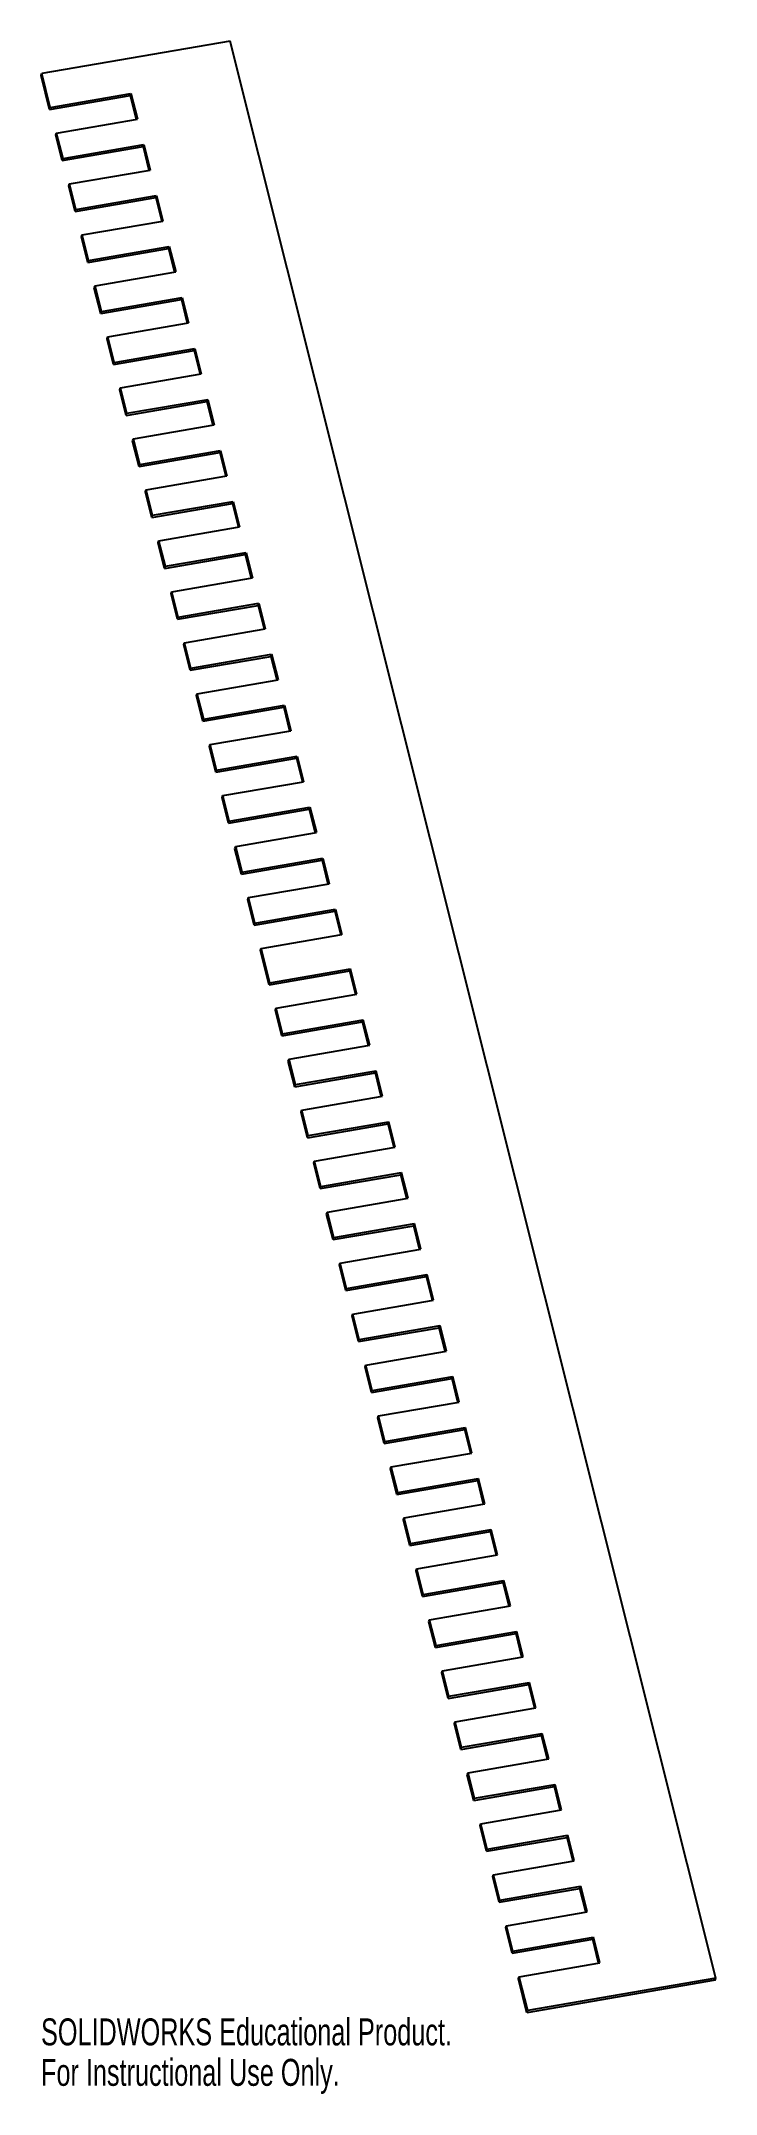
# Model space of a CAD drawing. Header units: millimetres. Extents: x -5.6 to 6.5, y -20.2 to 16.5.
import ezdxf

# ---------------------------------------------------------------- set-up
doc = ezdxf.new("R2010")
doc.units = ezdxf.units.MM
doc.styles.add('SLDTEXTSTYLE0', font='TXT', dxfattribs={"width": 0.7})

msp = doc.modelspace()

# ---------------------------------------------------------------- linework, layer by layer
at = {"color": 7, "linetype": 'Continuous', "lineweight": 25}
for p, q in [((-2.186, 16.541), (-5.562, 15.958)), ((6.526, -18.168), (-2.186, 16.541)), ((-5.575, 15.921), (-5.562, 15.958)), ((-5.422, 15.313), (-5.575, 15.921)), ((-5.409, 15.35), (-5.562, 15.958)), ((-5.422, 15.313), (-3.976, 15.563)), ((-5.409, 15.35), (-3.963, 15.6)), ((-3.976, 15.563), (-3.963, 15.6)), ((-3.976, 15.563), (-3.869, 15.14)), ((-3.963, 15.6), (-3.848, 15.143)), ((-5.422, 15.313), (-5.409, 15.35)), ((-5.295, 14.893), (-3.848, 15.143)), ((-5.308, 14.856), (-5.295, 14.893)), ((-5.193, 14.4), (-5.308, 14.856)), ((-5.18, 14.437), (-5.295, 14.893)), ((-5.193, 14.4), (-3.746, 14.649)), ((-5.193, 14.4), (-5.18, 14.437)), ((-5.18, 14.437), (-3.733, 14.687)), ((-3.746, 14.649), (-3.733, 14.687)), ((-3.746, 14.649), (-3.64, 14.226)), ((-3.733, 14.687), (-3.619, 14.23)), ((-5.078, 13.943), (-5.065, 13.98)), ((-5.065, 13.98), (-3.619, 14.23)), ((-4.951, 13.523), (-5.065, 13.98)), ((-4.964, 13.486), (-5.078, 13.943)), ((-4.964, 13.486), (-3.517, 13.736)), ((-4.951, 13.523), (-3.504, 13.773)), ((-3.517, 13.736), (-3.504, 13.773)), ((-3.517, 13.736), (-3.411, 13.313)), ((-3.504, 13.773), (-3.389, 13.316)), ((-4.964, 13.486), (-4.951, 13.523)), ((-4.836, 13.067), (-3.389, 13.316)), ((-4.849, 13.029), (-4.836, 13.067)), ((-4.735, 12.573), (-4.849, 13.029)), ((-4.721, 12.61), (-4.836, 13.067)), ((-4.735, 12.573), (-3.288, 12.823)), ((-4.735, 12.573), (-4.721, 12.61)), ((-4.721, 12.61), (-3.275, 12.86)), ((-3.288, 12.823), (-3.275, 12.86)), ((-3.288, 12.823), (-3.182, 12.399)), ((-3.275, 12.86), (-3.16, 12.403)), ((-4.62, 12.116), (-4.607, 12.153)), ((-4.607, 12.153), (-3.16, 12.403)), ((-4.492, 11.697), (-4.607, 12.153)), ((-4.505, 11.659), (-4.62, 12.116)), ((-4.505, 11.659), (-3.059, 11.909)), ((-4.492, 11.697), (-3.045, 11.946)), ((-3.059, 11.909), (-3.045, 11.946)), ((-3.059, 11.909), (-2.952, 11.486)), ((-3.045, 11.946), (-2.931, 11.49)), ((-4.505, 11.659), (-4.492, 11.697)), ((-4.377, 11.24), (-2.931, 11.49)), ((-4.391, 11.203), (-4.377, 11.24)), ((-4.276, 10.746), (-4.391, 11.203)), ((-4.263, 10.783), (-4.377, 11.24)), ((-4.276, 10.746), (-2.829, 10.996)), ((-4.276, 10.746), (-4.263, 10.783)), ((-4.263, 10.783), (-2.816, 11.033)), ((-2.829, 10.996), (-2.816, 11.033)), ((-2.829, 10.996), (-2.723, 10.573)), ((-2.816, 11.033), (-2.702, 10.576)), ((-4.161, 10.289), (-4.148, 10.326)), ((-4.148, 10.326), (-2.702, 10.576)), ((-4.034, 9.87), (-4.148, 10.326)), ((-4.047, 9.833), (-4.161, 10.289)), ((-4.047, 9.833), (-2.6, 10.082)), ((-4.034, 9.87), (-2.587, 10.12)), ((-2.6, 10.082), (-2.587, 10.12)), ((-2.6, 10.082), (-2.494, 9.659)), ((-2.587, 10.12), (-2.472, 9.663)), ((-4.047, 9.833), (-4.034, 9.87)), ((-3.919, 9.413), (-2.472, 9.663)), ((-3.932, 9.376), (-3.919, 9.413)), ((-3.817, 8.919), (-3.932, 9.376)), ((-3.804, 8.956), (-3.919, 9.413)), ((-3.804, 8.956), (-2.358, 9.206)), ((-2.371, 9.169), (-2.358, 9.206)), ((-2.358, 9.206), (-2.243, 8.749)), ((-3.817, 8.919), (-2.371, 9.169)), ((-3.817, 8.919), (-3.804, 8.956)), ((-2.371, 9.169), (-2.264, 8.746)), ((-3.703, 8.462), (-3.69, 8.5)), ((-3.588, 8.006), (-3.703, 8.462)), ((-3.69, 8.5), (-2.243, 8.749)), ((-3.575, 8.043), (-3.69, 8.5)), ((-3.588, 8.006), (-2.141, 8.256)), ((-3.575, 8.043), (-2.128, 8.293)), ((-2.141, 8.256), (-2.128, 8.293)), ((-2.141, 8.256), (-2.035, 7.832)), ((-2.128, 8.293), (-2.014, 7.836)), ((-3.588, 8.006), (-3.575, 8.043)), ((-3.46, 7.586), (-2.014, 7.836)), ((-3.474, 7.549), (-3.46, 7.586)), ((-3.359, 7.092), (-3.474, 7.549)), ((-3.346, 7.13), (-3.46, 7.586)), ((-3.346, 7.13), (-1.899, 7.379)), ((-1.912, 7.342), (-1.899, 7.379)), ((-1.899, 7.379), (-1.784, 6.923)), ((-3.359, 7.092), (-1.912, 7.342)), ((-3.359, 7.092), (-3.346, 7.13)), ((-1.912, 7.342), (-1.806, 6.919)), ((-3.244, 6.636), (-3.231, 6.673)), ((-3.13, 6.179), (-3.244, 6.636)), ((-3.231, 6.673), (-1.784, 6.923)), ((-3.117, 6.216), (-3.231, 6.673)), ((-3.13, 6.179), (-1.683, 6.429)), ((-3.117, 6.216), (-1.67, 6.466)), ((-1.683, 6.429), (-1.67, 6.466)), ((-1.683, 6.429), (-1.577, 6.006)), ((-1.67, 6.466), (-1.555, 6.009)), ((-3.13, 6.179), (-3.117, 6.216)), ((-3.002, 5.759), (-1.555, 6.009)), ((-3.015, 5.722), (-3.002, 5.759)), ((-2.9, 5.266), (-3.015, 5.722)), ((-2.887, 5.303), (-3.002, 5.759)), ((-2.887, 5.303), (-1.441, 5.553)), ((-1.454, 5.515), (-1.441, 5.553)), ((-1.441, 5.553), (-1.326, 5.096)), ((-2.9, 5.266), (-1.454, 5.515)), ((-2.9, 5.266), (-2.887, 5.303)), ((-1.454, 5.515), (-1.347, 5.092)), ((-2.786, 4.809), (-2.773, 4.846)), ((-2.671, 4.352), (-2.786, 4.809)), ((-2.773, 4.846), (-1.326, 5.096)), ((-2.658, 4.389), (-2.773, 4.846)), ((-2.671, 4.352), (-1.224, 4.602)), ((-2.658, 4.389), (-1.211, 4.639)), ((-1.224, 4.602), (-1.211, 4.639)), ((-1.224, 4.602), (-1.118, 4.179)), ((-1.211, 4.639), (-1.097, 4.182)), ((-2.671, 4.352), (-2.658, 4.389)), ((-2.543, 3.933), (-1.097, 4.182)), ((-2.556, 3.895), (-2.543, 3.933)), ((-2.442, 3.439), (-2.556, 3.895)), ((-2.429, 3.476), (-2.543, 3.933)), ((-2.442, 3.439), (-0.995, 3.689)), ((-2.429, 3.476), (-0.982, 3.726)), ((-0.995, 3.689), (-0.982, 3.726)), ((-0.995, 3.689), (-0.889, 3.265)), ((-0.982, 3.726), (-0.867, 3.269)), ((-2.442, 3.439), (-2.429, 3.476)), ((-2.327, 2.982), (-2.314, 3.019)), ((-2.213, 2.525), (-2.327, 2.982)), ((-2.314, 3.019), (-0.867, 3.269)), ((-2.199, 2.563), (-2.314, 3.019)), ((-2.213, 2.525), (-0.766, 2.775)), ((-2.199, 2.563), (-0.753, 2.812)), ((-0.766, 2.775), (-0.753, 2.812)), ((-0.766, 2.775), (-0.66, 2.352)), ((-0.753, 2.812), (-0.638, 2.356)), ((-2.213, 2.525), (-2.199, 2.563)), ((-2.085, 2.106), (-0.638, 2.356)), ((-2.098, 2.069), (-2.085, 2.106)), ((-1.983, 1.612), (-2.098, 2.069)), ((-1.97, 1.649), (-2.085, 2.106)), ((-1.983, 1.612), (-0.537, 1.862)), ((-1.97, 1.649), (-0.523, 1.899)), ((-0.537, 1.862), (-0.523, 1.899)), ((-0.537, 1.862), (-0.43, 1.439)), ((-0.523, 1.899), (-0.409, 1.442)), ((-1.983, 1.612), (-1.97, 1.649)), ((-1.869, 1.155), (-1.856, 1.192)), ((-1.754, 0.699), (-1.869, 1.155)), ((-1.856, 1.192), (-0.409, 1.442)), ((-1.741, 0.736), (-1.856, 1.192)), ((-1.754, 0.699), (-0.307, 0.948)), ((-1.741, 0.736), (-0.294, 0.986)), ((-0.307, 0.948), (-0.294, 0.986)), ((-0.307, 0.948), (-0.201, 0.525)), ((-0.294, 0.986), (-0.18, 0.529)), ((-1.754, 0.699), (-1.741, 0.736)), ((-1.626, 0.279), (-0.18, 0.529)), ((-1.639, 0.242), (-1.626, 0.279)), ((-1.486, -0.37), (-1.639, 0.242)), ((-1.473, -0.332), (-1.626, 0.279)), ((-1.486, -0.37), (-0.039, -0.12)), ((-1.486, -0.37), (-1.473, -0.332)), ((-1.473, -0.332), (-0.026, -0.083)), ((-0.039, -0.12), (-0.026, -0.083)), ((0.067, -0.543), (-0.039, -0.12)), ((0.089, -0.539), (-0.026, -0.083)), ((-1.358, -0.789), (0.089, -0.539)), ((-1.371, -0.826), (-1.358, -0.789)), ((-1.257, -1.283), (-1.371, -0.826)), ((-1.243, -1.246), (-1.358, -0.789)), ((-1.257, -1.283), (0.19, -1.033)), ((-1.243, -1.246), (0.203, -0.996)), ((0.19, -1.033), (0.203, -0.996)), ((0.296, -1.456), (0.19, -1.033)), ((0.318, -1.453), (0.203, -0.996)), ((-1.257, -1.283), (-1.243, -1.246)), ((-1.129, -1.703), (0.318, -1.453)), ((-1.142, -1.74), (-1.129, -1.703)), ((-1.027, -2.196), (-1.142, -1.74)), ((-1.014, -2.159), (-1.129, -1.703)), ((-1.027, -2.196), (0.419, -1.947)), ((-1.027, -2.196), (-1.014, -2.159)), ((-1.014, -2.159), (0.432, -1.909)), ((0.419, -1.947), (0.432, -1.909)), ((0.526, -2.37), (0.419, -1.947)), ((0.547, -2.366), (0.432, -1.909)), ((-0.9, -2.616), (0.547, -2.366)), ((-0.913, -2.653), (-0.9, -2.616)), ((-0.798, -3.11), (-0.913, -2.653)), ((-0.785, -3.073), (-0.9, -2.616)), ((-0.798, -3.11), (0.649, -2.86)), ((-0.785, -3.073), (0.662, -2.823)), ((0.649, -2.86), (0.662, -2.823)), ((0.755, -3.283), (0.649, -2.86)), ((0.776, -3.28), (0.662, -2.823)), ((-0.798, -3.11), (-0.785, -3.073)), ((-0.67, -3.529), (0.776, -3.28)), ((-0.683, -3.567), (-0.67, -3.529)), ((-0.569, -4.023), (-0.683, -3.567)), ((-0.556, -3.986), (-0.67, -3.529)), ((-0.569, -4.023), (0.878, -3.773)), ((-0.569, -4.023), (-0.556, -3.986)), ((-0.556, -3.986), (0.891, -3.736)), ((0.878, -3.773), (0.891, -3.736)), ((0.984, -4.197), (0.878, -3.773)), ((1.006, -4.193), (0.891, -3.736)), ((-0.441, -4.443), (1.006, -4.193)), ((-0.454, -4.48), (-0.441, -4.443)), ((-0.34, -4.937), (-0.454, -4.48)), ((-0.326, -4.899), (-0.441, -4.443)), ((-0.34, -4.937), (1.107, -4.687)), ((-0.326, -4.899), (1.12, -4.65)), ((1.107, -4.687), (1.12, -4.65)), ((1.213, -5.11), (1.107, -4.687)), ((1.235, -5.106), (1.12, -4.65)), ((-0.34, -4.937), (-0.326, -4.899)), ((-0.212, -5.356), (1.235, -5.106)), ((-0.225, -5.393), (-0.212, -5.356)), ((-0.11, -5.85), (-0.225, -5.393)), ((-0.097, -5.813), (-0.212, -5.356)), ((-0.11, -5.85), (1.336, -5.6)), ((-0.11, -5.85), (-0.097, -5.813)), ((-0.097, -5.813), (1.35, -5.563)), ((1.336, -5.6), (1.35, -5.563)), ((1.443, -6.023), (1.336, -5.6)), ((1.464, -6.02), (1.35, -5.563)), ((0.017, -6.27), (1.464, -6.02)), ((0.004, -6.307), (0.017, -6.27)), ((0.119, -6.763), (0.004, -6.307)), ((0.132, -6.726), (0.017, -6.27)), ((0.119, -6.763), (1.566, -6.514)), ((0.132, -6.726), (1.579, -6.476)), ((1.566, -6.514), (1.579, -6.476)), ((1.672, -6.937), (1.566, -6.514)), ((1.693, -6.933), (1.579, -6.476)), ((0.119, -6.763), (0.132, -6.726)), ((0.247, -7.183), (1.693, -6.933)), ((0.234, -7.22), (0.247, -7.183)), ((0.348, -7.677), (0.234, -7.22)), ((0.361, -7.64), (0.247, -7.183)), ((0.348, -7.677), (1.795, -7.427)), ((0.348, -7.677), (0.361, -7.64)), ((0.361, -7.64), (1.808, -7.39)), ((1.795, -7.427), (1.808, -7.39)), ((1.901, -7.85), (1.795, -7.427)), ((1.923, -7.847), (1.808, -7.39)), ((0.476, -8.096), (1.923, -7.847)), ((0.463, -8.134), (0.476, -8.096)), ((0.578, -8.59), (0.463, -8.134)), ((0.591, -8.553), (0.476, -8.096)), ((0.578, -8.59), (2.024, -8.34)), ((0.591, -8.553), (2.037, -8.303)), ((2.024, -8.34), (2.037, -8.303)), ((2.13, -8.764), (2.024, -8.34)), ((2.152, -8.76), (2.037, -8.303)), ((0.578, -8.59), (0.591, -8.553)), ((0.705, -9.01), (2.152, -8.76)), ((0.692, -9.047), (0.705, -9.01)), ((0.807, -9.504), (0.692, -9.047)), ((0.82, -9.466), (0.705, -9.01)), ((0.807, -9.504), (2.254, -9.254)), ((0.807, -9.504), (0.82, -9.466)), ((0.82, -9.466), (2.267, -9.217)), ((2.254, -9.254), (2.267, -9.217)), ((2.36, -9.677), (2.254, -9.254)), ((2.381, -9.673), (2.267, -9.217)), ((0.921, -9.96), (0.935, -9.923)), ((0.935, -9.923), (2.381, -9.673)), ((1.049, -10.38), (0.935, -9.923)), ((1.036, -10.417), (0.921, -9.96)), ((1.036, -10.417), (2.483, -10.167)), ((1.049, -10.38), (2.496, -10.13)), ((2.483, -10.167), (2.496, -10.13)), ((2.589, -10.59), (2.483, -10.167)), ((2.611, -10.587), (2.496, -10.13)), ((1.036, -10.417), (1.049, -10.38)), ((1.164, -10.837), (2.611, -10.587)), ((1.151, -10.874), (1.164, -10.837)), ((1.265, -11.33), (1.151, -10.874)), ((1.278, -11.293), (1.164, -10.837)), ((1.265, -11.33), (2.712, -11.081)), ((1.265, -11.33), (1.278, -11.293)), ((1.278, -11.293), (2.725, -11.043)), ((2.712, -11.081), (2.725, -11.043)), ((2.818, -11.504), (2.712, -11.081)), ((2.84, -11.5), (2.725, -11.043)), ((1.38, -11.787), (1.393, -11.75)), ((1.393, -11.75), (2.84, -11.5)), ((1.508, -12.207), (1.393, -11.75)), ((1.495, -12.244), (1.38, -11.787)), ((1.495, -12.244), (2.941, -11.994)), ((1.508, -12.207), (2.954, -11.957)), ((2.941, -11.994), (2.954, -11.957)), ((3.048, -12.417), (2.941, -11.994)), ((3.069, -12.414), (2.954, -11.957)), ((1.495, -12.244), (1.508, -12.207)), ((1.622, -12.663), (3.069, -12.414)), ((1.609, -12.701), (1.622, -12.663)), ((1.724, -13.157), (1.609, -12.701)), ((1.737, -13.12), (1.622, -12.663)), ((1.737, -13.12), (3.184, -12.87)), ((3.171, -12.907), (3.184, -12.87)), ((3.298, -13.327), (3.184, -12.87)), ((1.724, -13.157), (3.171, -12.907)), ((1.724, -13.157), (1.737, -13.12)), ((3.277, -13.331), (3.171, -12.907)), ((1.839, -13.614), (1.852, -13.577)), ((1.852, -13.577), (3.298, -13.327)), ((1.966, -14.033), (1.852, -13.577)), ((1.953, -14.071), (1.839, -13.614)), ((1.953, -14.071), (3.4, -13.821)), ((1.966, -14.033), (3.413, -13.784)), ((3.4, -13.821), (3.413, -13.784)), ((3.506, -14.244), (3.4, -13.821)), ((3.528, -14.24), (3.413, -13.784)), ((1.953, -14.071), (1.966, -14.033)), ((2.081, -14.49), (3.528, -14.24)), ((2.068, -14.527), (2.081, -14.49)), ((2.182, -14.984), (2.068, -14.527)), ((2.196, -14.947), (2.081, -14.49)), ((2.196, -14.947), (3.642, -14.697)), ((3.629, -14.734), (3.642, -14.697)), ((3.757, -15.154), (3.642, -14.697)), ((2.182, -14.984), (3.629, -14.734)), ((2.182, -14.984), (2.196, -14.947)), ((3.735, -15.157), (3.629, -14.734)), ((2.297, -15.441), (2.31, -15.404)), ((2.412, -15.897), (2.297, -15.441)), ((2.31, -15.404), (3.757, -15.154)), ((2.425, -15.86), (2.31, -15.404)), ((2.412, -15.897), (3.858, -15.648)), ((2.425, -15.86), (3.872, -15.61)), ((3.858, -15.648), (3.872, -15.61)), ((3.965, -16.071), (3.858, -15.648)), ((3.986, -16.067), (3.872, -15.61)), ((2.412, -15.897), (2.425, -15.86)), ((2.539, -16.317), (3.986, -16.067)), ((2.526, -16.354), (2.539, -16.317)), ((2.641, -16.811), (2.526, -16.354)), ((2.654, -16.774), (2.539, -16.317)), ((2.654, -16.774), (4.101, -16.524)), ((4.088, -16.561), (4.101, -16.524)), ((4.215, -16.981), (4.101, -16.524)), ((2.641, -16.811), (4.088, -16.561)), ((2.641, -16.811), (2.654, -16.774)), ((4.194, -16.984), (4.088, -16.561)), ((2.756, -17.268), (2.769, -17.23)), ((2.87, -17.724), (2.756, -17.268)), ((2.769, -17.23), (4.215, -16.981)), ((2.883, -17.687), (2.769, -17.23)), ((2.87, -17.724), (4.317, -17.474)), ((2.883, -17.687), (4.33, -17.437)), ((4.317, -17.474), (4.33, -17.437)), ((4.423, -17.898), (4.317, -17.474)), ((4.445, -17.894), (4.33, -17.437)), ((2.87, -17.724), (2.883, -17.687)), ((2.998, -18.144), (4.445, -17.894)), ((2.985, -18.181), (2.998, -18.144)), ((3.137, -18.789), (2.985, -18.181)), ((3.151, -18.751), (2.998, -18.144)), ((6.513, -18.206), (3.137, -18.789)), ((6.526, -18.168), (3.151, -18.751)), ((6.513, -18.206), (6.526, -18.168)), ((3.137, -18.789), (3.151, -18.751))]:
    msp.add_line(p, q, dxfattribs=at)

# ---------------------------------------------------------------- texts
at = {"color": 7, "linetype": 'Continuous', "char_height": 0.48336, "attachment_point": 1, "style": 'SLDTEXTSTYLE0'}
for s, insert in [('SOLIDWORKS Educational Product.', (-5.575, -18.891)), ('For Instructional Use Only.', (-5.575, -19.616))]:
    msp.add_mtext(s, dxfattribs=dict(at, insert=insert))

doc.saveas('drawing.dxf')
